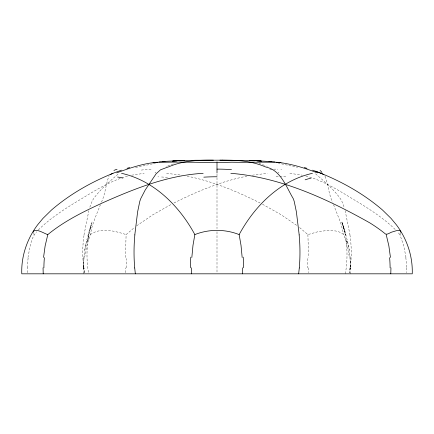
<?xml version="1.0" encoding="UTF-8"?>
<svg xmlns="http://www.w3.org/2000/svg" width="434" height="434" viewBox="0 0 434 434"><rect width="100%" height="100%" fill="white"/><g stroke="black" fill="none" stroke-linecap="round" stroke-linejoin="round"><path stroke-width="0.33" stroke-dasharray="2.17 1.63" d="M308.764 267.821L308.737 272.709M349.988 267.821L349.842 272.709M406.701 267.821L406.539 272.709M83.876 273.821C82.118 256.071 86.572 238.521 92.117 221.812L89.426 231.132L91.145 225.11L88.737 234.881L87.663 241.787L89.084 232.662C86.55 246.208 86.209 260.237 88.682 273.821M350.124 273.821C351.882 256.076 347.433 238.532 341.889 221.828L344.574 231.138L343.782 228.203L345.269 234.892L344.916 232.667L346.343 241.798L346.088 239.921C347.433 251.177 347.379 262.651 345.318 273.821M350.406 269.015L350.428 267.686M350.444 266.547L350.466 265.114M125.345 257.476L126.12 234.593L134.394 227.573M84.63 257.476L86.692 245.915L90.283 234.593L92.236 226.163L95.1 217.879L100.471 204.631M27.982 257.476C29.762 248.785 30.472 238.684 36.57 231.794M350.14 267.973L349.348 272.72M84.006 234.897L88.851 210.669M84.82 249.789L86.469 241.185M89.843 207.17L91.975 201.642A29.431 27.988 90 0 1 93.635 198.626C100.471 189.121 109.601 181.461 118.411 173.844M101.453 202.146C105.419 193.993 105.614 184.662 108.874 176.378M400.544 233.318L399.985 234.816L403.756 245.915L406.018 257.476M399.888 234.593L397.43 231.794M108.994 176.188L109.249 175.835M38.355 229.933C48.684 219.658 60.906 211.548 73.178 203.806C90.831 193.407 108.077 181.298 128.117 176.009M90.283 234.593C100.742 227.09 114.885 231.007 126.12 234.593M136.683 225.799L152.887 214.727L171.511 204.219M155.025 172.868L155.904 172.314M173.931 202.976C197.112 191.399 221.307 181.255 246.816 176.188M166.618 166.515L166.998 166.341M167.752 166.01L175.081 163.33M299.606 227.573L307.88 234.593L318.073 231.685L327.643 230.432L335.585 230.959L338.889 231.848L341.846 233.221L343.717 234.593L345.909 240.821L348.052 249.241L349.37 257.476M131.594 175.195L144.159 173.318M152.491 163.857L139.005 166.808A125.475 119.334 -90 0 1 136.422 167.296L135.538 167.448M153.256 163.71L155.546 163.298M252.273 175.195L267.425 173.318M166.575 173.318L181.727 175.195M289.841 173.318L302.406 175.195M278.454 163.298L279.979 163.569M281.509 163.857L294.995 166.808A125.475 119.334 90 0 0 297.578 167.296M187.184 176.188C212.693 181.255 236.888 191.399 260.069 202.976M305.883 176.009C325.923 181.298 343.169 193.407 360.822 203.806C373.094 211.548 385.316 219.658 395.645 229.933M258.919 163.33L266.248 166.01M267.002 166.341L267.382 166.515M262.489 204.219L281.113 214.727L297.317 225.799M278.096 172.314L278.975 172.868M315.589 173.844C324.399 181.461 333.529 189.121 340.364 198.626A29.431 27.988 90 0 1 342.025 201.642L344.157 207.17M324.751 175.835L325.006 176.188M325.126 176.378C328.386 184.662 328.581 193.993 332.547 202.146M34.074 234.534L33.456 233.318M333.529 204.631L340.706 222.859L343.717 234.593M343.066 225.892L343.972 228.609L341.862 222.241L345.139 232.326L344.314 229.781M345.149 210.669L349.994 234.897M347.536 241.217L349.18 249.745M84.652 272.72L83.86 267.973M27.461 272.709L27.299 267.821M84.158 272.709L84.012 267.821M307.88 234.593L308.655 257.476M83.529 265.147L83.561 266.563M83.567 267.713L83.599 269.031M125.263 272.709L125.236 267.821M217 161.123L217 161.66M217 173.844L217 228.702M217 231.816L217 272.72M269.812 169.298A131.003 69.717 -26.8 0 1 277.809 169.13M280.885 169.189A131.003 69.717 -26.8 0 1 281.644 169.217M276.073 176.839A131.003 63.234 -23.6 0 1 286.738 176.893M349.918 234.908A109.39 104.035 -90 0 1 350.162 267.979M349.891 257.4A80.502 72.511 -89.7 0 1 350.536 267.821M307.473 258.539A80.502 10.845 89.9 0 1 307.57 267.859M141.343 170.079A131.003 69.104 27.2 0 1 152.334 169.189M157.927 176.839A131.003 63.234 23.6 0 1 158.654 176.866M161.578 176.996A131.003 63.234 23.6 0 1 169.097 177.577M126.43 267.859A80.502 10.845 -89.9 0 1 126.527 258.539M83.464 267.821A80.502 72.511 89.7 0 1 84.109 257.4M83.838 267.979A109.39 104.035 -90 0 1 84.082 234.908M27.488 267.821A80.502 79.216 -89.3 0 1 28.194 257.503M405.806 257.503A80.502 79.216 89.3 0 1 406.512 267.821"/><path stroke-width="0.65" d="M242.481 267.821L242.367 273.821M390.953 267.821L390.779 273.821M191.833 257.476L192.984 245.373L194.85 234.593C179.416 206.036 154.054 180.587 121.553 173.318M299.286 267.973L298.663 273.821M43.536 257.476L45.131 245.915L47.8 234.593C64.378 220.971 83.843 211.45 103.238 202.564C135.001 188.486 168.072 175.265 203.15 173.318M134.806 234.897L137.616 211.852L139.732 201.642A29.431 17.3 -90 0 1 140.757 198.626L145.211 190.005L156.072 173.844L160.488 169.835L167.198 167.296A125.475 73.753 90 0 0 168.793 166.808C182.828 160.672 198.327 159.978 213.414 160.179M400.848 232.364C400.69 228.528 395.011 231.251 392.895 231.767C390.416 232.098 387.73 234.924 385.56 234.056C380.585 229.949 375.264 226.277 369.795 222.859C326.943 198.745 280.451 177.289 230.85 173.318M242.167 257.476L241.016 245.373L239.15 234.593C254.595 206.042 279.935 180.587 312.447 173.318M110.393 174.642L111.972 173.687L121.395 170.177M194.85 234.593C208.884 228.984 225.116 228.984 239.15 234.593M116.719 172.868C129.847 167.958 143.48 163.363 157.504 162.202M126.983 168.343L129.717 167.519M112.992 173.318C90.809 182.318 69.673 194.356 51.5 210.013L42.901 218.459L37.584 224.877C27.082 238.819 21.12 256.315 21.771 273.821L412.251 273.821C412.848 256.315 406.935 238.819 396.416 224.877L391.099 218.459L382.5 210.013C364.327 194.356 343.191 182.318 321.008 173.318M153.066 162.696C179.329 161.247 205.645 163.059 231.902 162.207C248.02 162.549 264.165 161.681 280.266 162.636C292.988 164.356 305.335 168.24 317.281 172.868M158.909 161.849L165.012 161.35M172.293 161.242L176.926 160.906M162.538 161.519L180.761 160.531M179.269 160.77L195.446 160.265L222.805 160.179M172.982 160.819L184.428 160.412M276.496 162.202L280.934 162.696M219.908 160.179L254.731 160.77M222.512 160.184C236.975 160 251.774 160.96 265.207 166.808A125.475 73.753 90 0 0 266.801 167.296C280.917 170.508 286.559 187.521 293.243 198.626A29.431 17.3 90 0 1 294.268 201.642L296.384 211.852L299.194 234.897M253.239 160.531L275.091 161.849M249.572 160.412L261.018 160.819M257.074 160.906L261.707 161.242M268.988 161.35L271.462 161.519M304.283 167.519L307.017 168.343M312.605 170.177L322.028 173.687L323.607 174.642M315.447 171.186L321.22 173.383M47.8 234.593C44.648 233.828 34.411 226.998 33.152 232.364M386.2 234.593L388.869 245.915L390.464 257.476M135.337 273.821L134.714 267.973M43.221 273.821L43.047 267.821M191.633 273.821L191.519 267.821M217 162.696L217 172.868M113.941 170.519A131.003 27.006 39.4 0 1 117.066 169.352M117.587 177.039A131.003 24.152 35.3 0 1 122.882 178.07M43.899 267.827A80.502 55.66 -89.8 0 1 44.398 257.639M134.703 267.979A109.39 64.297 90 0 1 134.855 234.908M217 169.124A131.003 85.796 -0.3 0 1 231.485 169.613M203.801 177.164A131.003 78.158 0 0 1 217 176.763M190.445 267.811A80.502 38.116 89.9 0 1 190.786 257.167M243.214 257.167A80.502 38.116 -89.9 0 1 243.555 267.811M299.145 234.908A109.39 64.297 90 0 1 299.297 267.979M320.086 170.491A131.003 26.018 -39.6 0 1 321.898 172.602M305.113 179.812A131.003 24.152 -35.3 0 1 311.113 178.081M389.602 257.639A80.502 55.66 89.8 0 1 390.101 267.827"/></g></svg>
